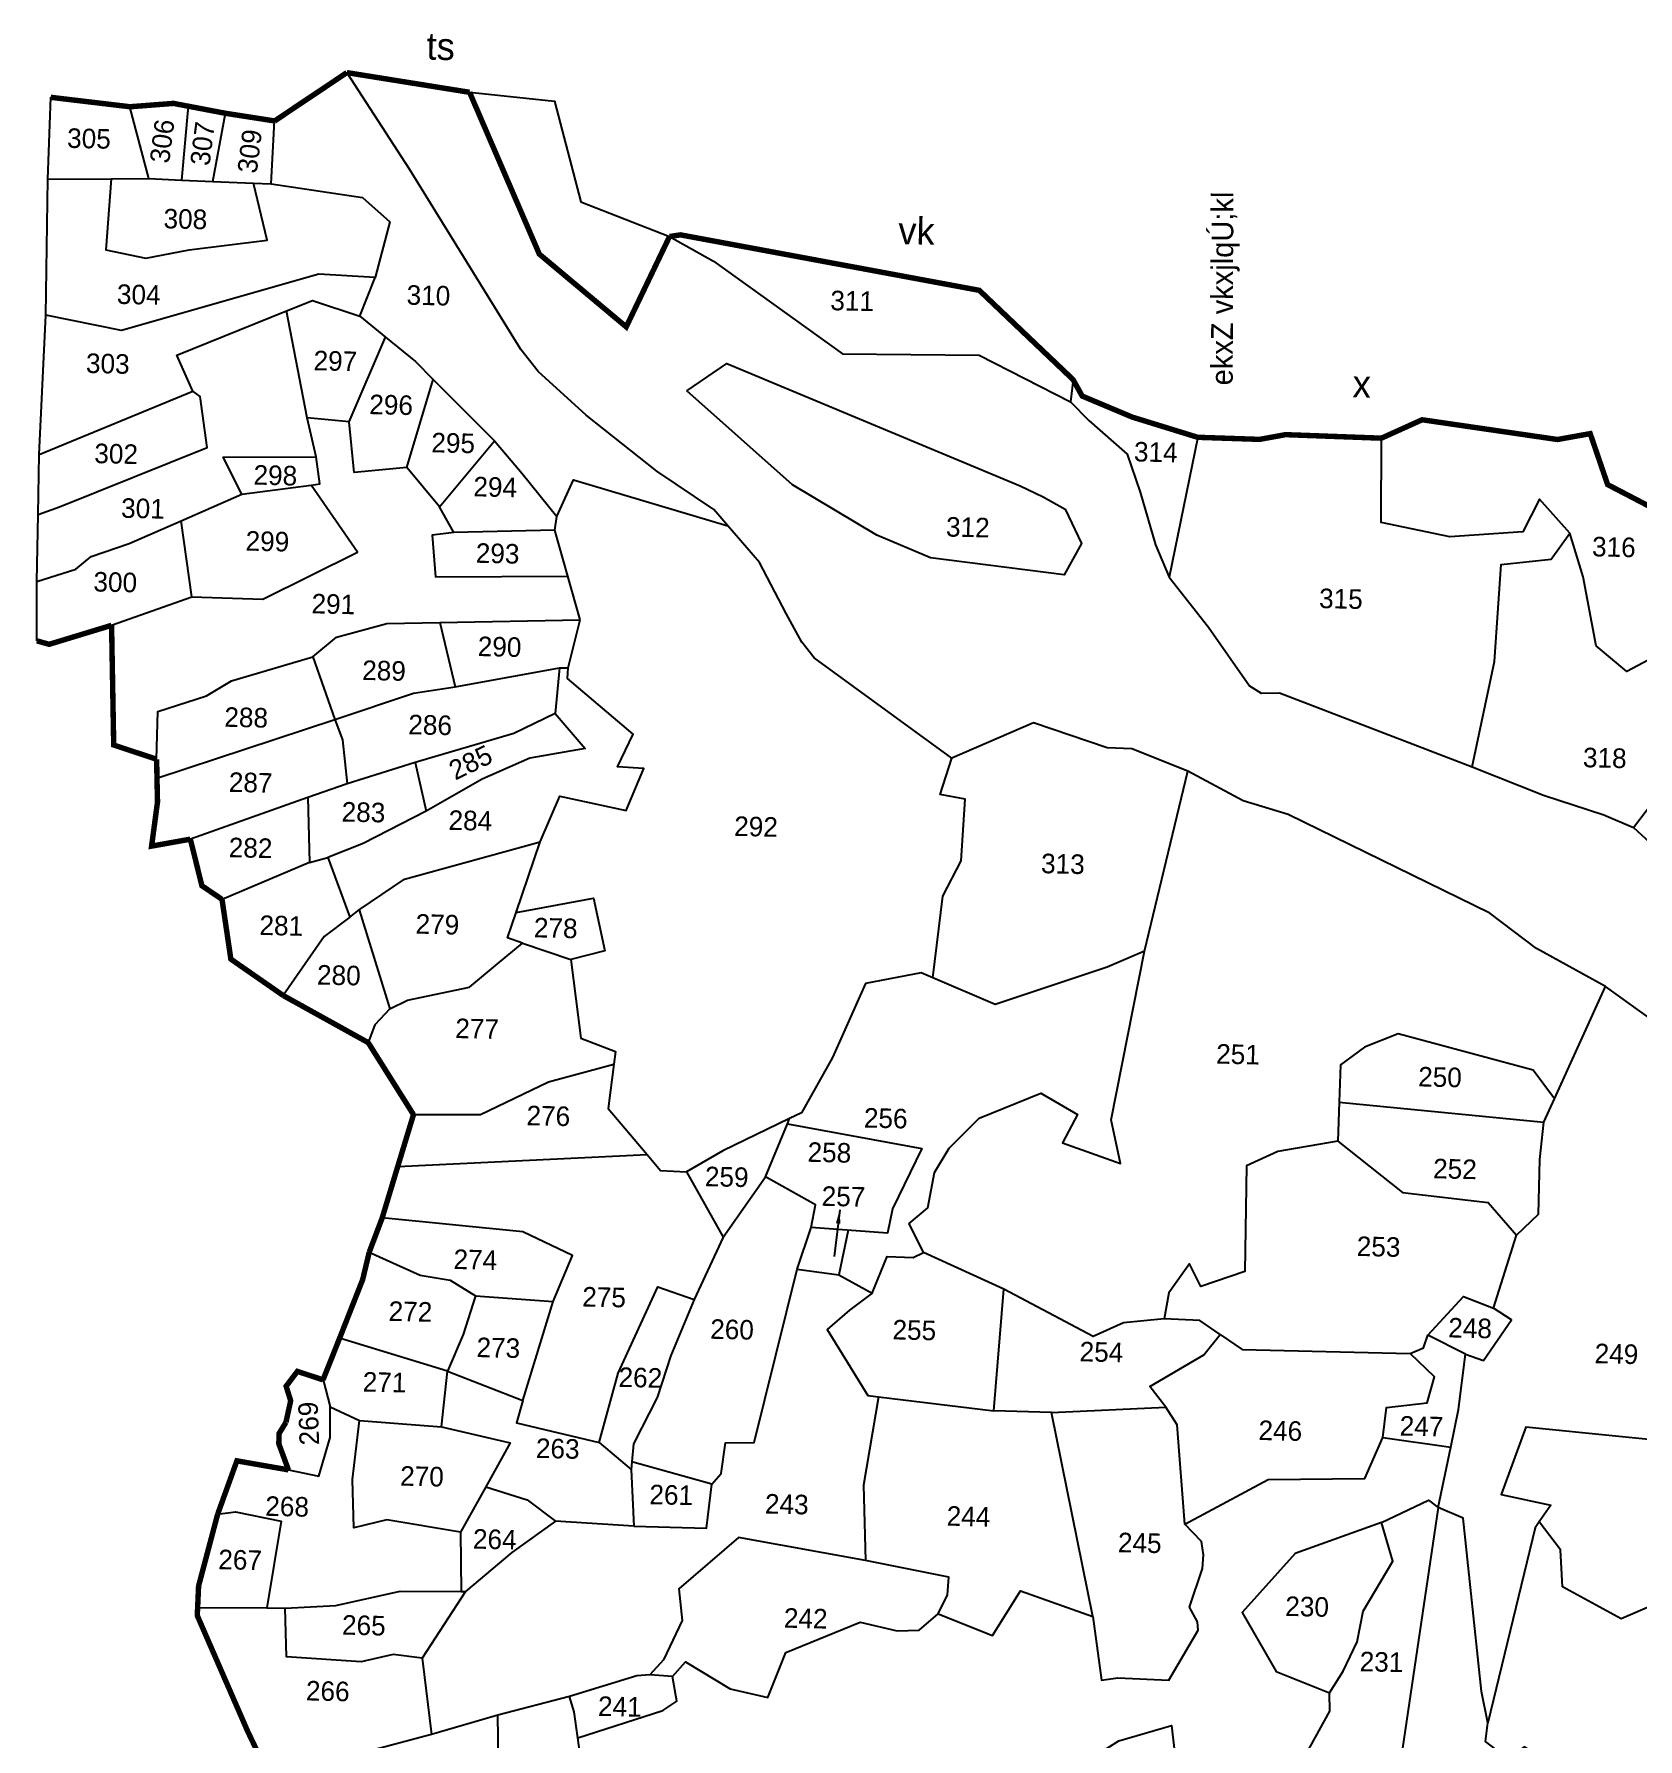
# Model space of a CAD drawing. Header units: feet. Extents: x 275707 to 617069, y 187394 to 2073741.
# Drawn here: x 275735 to 276339, y 2072525 to 2073168 of the extents above; entities that cross this region are included whole.
import ezdxf
from ezdxf.enums import TextEntityAlignment as Align

# ---------------------------------------------------------------- set-up
doc = ezdxf.new("R2010")
doc.units = ezdxf.units.FT
doc.header["$LTSCALE"] = 0.3
doc.header["$MEASUREMENT"] = 0
doc.linetypes.add('DASHDOT', pattern=[1, 0.5, -0.25, 0, -0.25])
for name, color, linetype in [('OFF', 1, 'Continuous'), ('POLY_PARCEL', 6, 'Continuous'), ('POLY_WATER', 4, 'Continuous'), ('SYM_ARROW', 1, 'Continuous'), ('TEXT_MAPOUT', 7, 'Continuous'), ('TEXT_PARCEL', 7, 'Continuous'), ('V_BOUND_LINE', 7, 'Continuous'), ('V_BOUND_STREAM_LINE', 7, 'DASHDOT')]:
    doc.layers.add(name, color=color, linetype=linetype)
doc.styles.get("Standard").update_dxf_attribs({"font": 'simplex.shx'})
doc.styles.add('TEXT_MAP', font='', dxfattribs={"height": 1.8})
doc.styles.get('TEXT_MAP').set_extended_font_data('Kruti Dev 050')
doc.dimstyles.get("Standard").update_dxf_attribs({"dimtxt": 0.18, "dimasz": 0.18, "dimexe": 0.18, "dimexo": 0.0625, "dimgap": 0.09, "dimtad": 0, "dimtih": 1, "dimtoh": 1, "dimdec": 4, "dimzin": 0, "dimdsep": 46, "dimtxsty": 'Standard', "dimcen": 0.09, "dimadec": 0, "dimazin": 0, "dimtfac": 1, "dimtdec": 4, "dimtofl": 0, "dimtmove": 0, "dimatfit": 3, "dimfxl": 0, "dimtolj": 1, "dimtzin": 0, "dimarcsym": 0})

# ---------------------------------------------------------------- blocks, each defined once
blk = doc.blocks.new('TEXTARROW')
blk.add_leader([(0.04, -0.01), (8.68, -0.01)], dimstyle='Standard', override={"dimtxt": 2.5, "dimasz": 2.5, "dimexe": 1.25, "dimexo": 0.625, "dimgap": 0.625, "dimtad": 1, "dimtih": 0, "dimtoh": 0, "dimzin": 8, "dimcen": 2.5, "dimtofl": 1})
blk = doc.blocks.new('m')
at = {"layer": 'OFF'}
for points in [[(276182.49, 2072955.45), (276182.57, 2072962.98)], [(276182.57, 2072942.93), (276182.49, 2072955.45)], [(276182.27, 2072930.1), (276182.57, 2072942.93)], [(276182.29, 2072924.58), (276182.27, 2072930.1)], [(276182.31, 2072918.39), (276182.29, 2072924.58)], [(276182.45, 2072912.94), (276182.31, 2072918.39)]]:
    blk.add_lwpolyline(points, dxfattribs=at)
at = {"layer": 'POLY_PARCEL'}
for points in [[(276191.76, 2072955.71), (276189.88, 2072962.28)], [(276194.82, 2072955.65), (276195.26, 2072962.45)], [(276197.65, 2072955.59), (276198.68, 2072961.88)], [(276203.03, 2072955.48), (276203.22, 2072961.28)], [(276182.49, 2072955.45), (276188.3, 2072955.61)], [(276188.3, 2072955.61), (276187.95, 2072949.07), (276191.65, 2072948.38), (276195.63, 2072949.25), (276202.79, 2072950.29), (276201.41, 2072955.51)], [(276188.3, 2072955.61), (276191.76, 2072955.71)], [(276191.76, 2072955.71), (276194.82, 2072955.65)], [(276194.82, 2072955.65), (276197.65, 2072955.59)], [(276197.65, 2072955.59), (276201.41, 2072955.51)], [(276201.41, 2072955.51), (276203.03, 2072955.48)], [(276203.03, 2072955.48), (276211.48, 2072954.42), (276214.02, 2072952.23), (276212.81, 2072947.09)], [(276212.81, 2072947.09), (276207.61, 2072947.27), (276189.57, 2072941.66), (276182.57, 2072942.93)], [(276211.46, 2072943.51), (276212.81, 2072947.09)], [(276204.7, 2072943.82), (276207.07, 2072944.84), (276211.46, 2072943.51)], [(276196.27, 2072936.24), (276194.71, 2072939.53), (276204.7, 2072943.82)], [(276206.83, 2072934.04), (276204.7, 2072943.82)], [(276211.46, 2072943.51), (276213.88, 2072941.63)], [(276210.72, 2072933.75), (276213.88, 2072941.63)], [(276213.88, 2072941.63), (276216.68, 2072939.46), (276218.36, 2072937.84)], [(276216.1, 2072929.69), (276218.36, 2072937.84)], [(276218.36, 2072937.84), (276224.13, 2072932.3)], [(276277.21, 2072939.18), (276277.04, 2072937.13)], [(276182.27, 2072930.1), (276196.27, 2072936.24)], [(276182.29, 2072924.58), (276184.25, 2072925.32), (276197.71, 2072931.09), (276196.96, 2072935.77), (276196.27, 2072936.24)], [(276210.72, 2072933.75), (276206.83, 2072934.04)], [(276207.76, 2072930.46), (276206.83, 2072934.04)], [(276216.1, 2072929.69), (276211.27, 2072929.11), (276210.72, 2072933.75)], [(276288.8, 2072934.13), (276286.46, 2072921.2)], [(276323.23, 2072926.11), (276320.37, 2072929.15), (276318.91, 2072926.11), (276312.2, 2072925.51), (276305.87, 2072926.67), (276305.7, 2072934.44)], [(276219.21, 2072926.14), (276224.13, 2072932.3)], [(276224.13, 2072932.3), (276226.73, 2072929.36), (276230.02, 2072925.49)], [(276201, 2072926.88), (276199.21, 2072930.23), (276207.76, 2072930.46)], [(276207.34, 2072927.85), (276208.16, 2072927.98), (276207.76, 2072930.46)], [(276219.21, 2072926.14), (276216.1, 2072929.69)], [(276230.02, 2072925.49), (276231.46, 2072928.9), (276245.76, 2072925)], [(276195.47, 2072924.3), (276201, 2072926.88)], [(276196.62, 2072917.32), (276203.14, 2072917.26), (276211.75, 2072921.77), (276207.34, 2072927.85)], [(276201, 2072926.88), (276207.34, 2072927.85)], [(276220.58, 2072923.8), (276219.21, 2072926.14)], [(276229.86, 2072924.23), (276230.02, 2072925.49)], [(276314.74, 2072904.4), (276316.57, 2072914.14), (276317, 2072923.07), (276321.56, 2072923.68), (276323.23, 2072926.11)], [(276331.68, 2072915.12), (276328.76, 2072913.48), (276325.9, 2072915.79), (276324.57, 2072922.1), (276323.23, 2072926.11)], [(276182.31, 2072918.39), (276185.87, 2072919.61), (276187.26, 2072920.82), (276190.72, 2072922.09), (276195.47, 2072924.3)], [(276196.62, 2072917.32), (276195.47, 2072924.3)], [(276220.58, 2072923.8), (276218.59, 2072923.49), (276218.97, 2072919.67), (276231.16, 2072920.02)], [(276229.86, 2072924.23), (276220.58, 2072923.8)], [(276231.16, 2072920.02), (276229.86, 2072924.23)], [(276232.38, 2072916.04), (276231.16, 2072920.02)], [(276189.29, 2072914.53), (276196.62, 2072917.32)], [(276219.48, 2072915.48), (276232.38, 2072916.04)], [(276231.37, 2072911.59), (276232.38, 2072916.04)], [(276207.88, 2072912.06), (276210.01, 2072913.91), (276214.6, 2072915.27), (276219.48, 2072915.48)], [(276219.48, 2072915.48), (276221.02, 2072909.6)], [(276329.73, 2072899.16), (276335.02, 2072906.45), (276334.8, 2072907.97), (276336.74, 2072914.34)], [(276193.72, 2072902.3), (276193.73, 2072906.69), (276198.18, 2072908.25), (276200.43, 2072909.69), (276207.88, 2072912.06)], [(276207.88, 2072912.06), (276210.02, 2072906.34)], [(276221.02, 2072909.6), (276230.59, 2072911.56), (276230.28, 2072907.36)], [(276229.18, 2072895.51), (276230.89, 2072899.77), (276237.02, 2072898.59), (276238.55, 2072902.47), (276236.14, 2072902.58), (276237.51, 2072905.63), (276231.34, 2072910.6), (276231.37, 2072911.59)], [(276230.59, 2072911.56), (276231.37, 2072911.59)], [(276210.02, 2072906.34), (276217.2, 2072908.92), (276221.02, 2072909.6)], [(276193.79, 2072900.56), (276210.02, 2072906.34)], [(276210.02, 2072906.34), (276210.77, 2072904.49), (276211.29, 2072900.45)], [(276230.28, 2072907.36), (276226.52, 2072905.42), (276217.5, 2072902.55)], [(276230.28, 2072907.36), (276233.12, 2072904.19), (276228.04, 2072903.19), (276223.72, 2072901.17), (276218.62, 2072898.11)], [(276265.58, 2072883.84), (276266.34, 2072891.36), (276267.94, 2072894.66), (276268.19, 2072900.34), (276265.86, 2072900.73), (276266.87, 2072904.1)], [(276285, 2072886.73), (276288.61, 2072903.39)], [(276217.5, 2072902.55), (276211.29, 2072900.45)], [(276217.5, 2072902.55), (276218.62, 2072898.11)], [(276211.29, 2072900.45), (276207.72, 2072899.1)], [(276207.72, 2072899.1), (276196.99, 2072895.02)], [(276207.72, 2072899.1), (276208, 2072893.12)], [(276218.62, 2072898.11), (276212.91, 2072895), (276209.68, 2072893.62)], [(276212.68, 2072888.88), (276216.78, 2072891.81), (276229.18, 2072895.51)], [(276227.13, 2072888.98), (276229.18, 2072895.51)], [(276208, 2072893.12), (276200.03, 2072889.55)], [(276208, 2072893.12), (276209.68, 2072893.62)], [(276209.68, 2072893.62), (276211.82, 2072888.19)], [(276227.13, 2072888.98), (276234.21, 2072890.44), (276235.36, 2072885.64), (276232.23, 2072884.76)], [(276211.82, 2072888.19), (276209.51, 2072886.34), (276205.87, 2072880.83)], [(276211.82, 2072888.19), (276212.68, 2072888.88)], [(276212.68, 2072888.88), (276215.69, 2072879.82)], [(276227.77, 2072886.15), (276226.38, 2072886.62), (276227.13, 2072888.98)], [(276215.69, 2072879.82), (276217.32, 2072880.67), (276222.98, 2072882), (276225.52, 2072884.19), (276227.77, 2072886.15)], [(276227.77, 2072886.15), (276232.23, 2072884.76)], [(276265.32, 2072858.56), (276263.92, 2072861.18), (276265.62, 2072862.68), (276266.15, 2072865.93), (276267.46, 2072868.21), (276270.14, 2072871.03), (276275.77, 2072873.45), (276279.17, 2072871.56), (276277.86, 2072868.94), (276283.24, 2072867.15), (276282.28, 2072871.15), (276285, 2072886.73)], [(276285, 2072886.73), (276281.61, 2072885.2), (276271.36, 2072881.51), (276265.58, 2072883.84)], [(276232.23, 2072884.76), (276233.32, 2072877.55), (276236.55, 2072876.4), (276236.43, 2072875.23)], [(276323.04, 2072874.03), (276327.48, 2072884.47)], [(276265.58, 2072883.84), (276264.49, 2072884.26), (276259.39, 2072883.18), (276256.52, 2072876.29), (276253.8, 2072871.15), (276252.69, 2072870.58)], [(276215.69, 2072879.82), (276214.36, 2072878.32), (276213.78, 2072876.68)], [(276323.04, 2072874.03), (276321, 2072876.61), (276308.51, 2072879.68), (276305.45, 2072878.36), (276303.26, 2072876.69), (276303.22, 2072873.25)], [(276218.1, 2072870.15), (276224.27, 2072870.3), (276230.44, 2072873.44), (276236.43, 2072875.23)], [(276236.43, 2072875.23), (276235.99, 2072871.13), (276239.68, 2072866.97)], [(276322.09, 2072871.84), (276323.04, 2072874.03)], [(276303.22, 2072873.25), (276303.18, 2072869.68)], [(276303.22, 2072873.25), (276322.09, 2072871.84)], [(276319.83, 2072861.41), (276321.8, 2072863.38), (276321.8, 2072868.41), (276322.09, 2072871.84)], [(276252.69, 2072870.58), (276246.62, 2072867.46), (276243.32, 2072865.47)], [(276252.51, 2072870.09), (276252.69, 2072870.58)], [(276250.6, 2072865.16), (276252.51, 2072870.09)], [(276252.51, 2072870.09), (276264.92, 2072868.12), (276262.35, 2072862.49), (276261.96, 2072860.26), (276254.92, 2072860.6)], [(276303.18, 2072869.68), (276297.68, 2072868.58), (276294.83, 2072867.19), (276294.9, 2072857.48), (276290.89, 2072856.02), (276289.79, 2072858.07), (276287.97, 2072855.37), (276287.6, 2072852.96)], [(276303.18, 2072869.68), (276309.24, 2072865.08), (276317.13, 2072864.35), (276319.83, 2072861.41)], [(276216.76, 2072865.34), (276239.68, 2072866.97)], [(276239.68, 2072866.97), (276240.95, 2072865.53), (276243.32, 2072865.47)], [(276243.32, 2072865.47), (276246.84, 2072859.53)], [(276246.84, 2072859.53), (276250.6, 2072865.16)], [(276254.92, 2072860.6), (276255.26, 2072862.69), (276250.6, 2072865.16)], [(276317.85, 2072854.62), (276319.83, 2072861.41)], [(276231.35, 2072853.26), (276233.03, 2072857.53), (276228.41, 2072859.61), (276215.44, 2072860.58)], [(276246.84, 2072859.53), (276244.31, 2072853.73)], [(276253.72, 2072856.76), (276254.92, 2072860.6)], [(276258.34, 2072860.43), (276257.57, 2072856.31)], [(276260.67, 2072854.71), (276261.96, 2072858.11), (276264.36, 2072858.06), (276265.32, 2072858.56)], [(276272.76, 2072855.35), (276265.32, 2072858.56)], [(276214.32, 2072857.4), (276219.05, 2072855.4), (276221.83, 2072854.99), (276224.19, 2072853.61)], [(276246.32, 2072836.78), (276247.15, 2072837.79), (276247.49, 2072840.61), (276250.12, 2072840.71), (276253.72, 2072856.76)], [(276253.72, 2072856.76), (276257.57, 2072856.31), (276260.67, 2072854.71)], [(276235.86, 2072840.39), (276237.48, 2072846.8), (276240.94, 2072854.82), (276244.31, 2072853.73)], [(276260.67, 2072854.71), (276258.61, 2072853.08), (276256.6, 2072851.27), (276260.48, 2072845.27), (276261.46, 2072845.17)], [(276272.12, 2072844.12), (276272.76, 2072855.35)], [(276287.6, 2072852.96), (276283.86, 2072852.5), (276281.09, 2072851.19), (276272.76, 2072855.35)], [(276311.87, 2072852.01), (276315.08, 2072855.65), (276317.85, 2072854.62)], [(276315.37, 2072850.34), (276317.05, 2072849.8), (276319.53, 2072853.6), (276317.85, 2072854.62)], [(276224.19, 2072853.61), (276223.15, 2072850.03), (276221.76, 2072846.61)], [(276224.19, 2072853.61), (276231.35, 2072853.26)], [(276228.76, 2072844.08), (276231.35, 2072853.26)], [(276244.31, 2072853.73), (276242.29, 2072848.52), (276241.13, 2072844.65), (276239.05, 2072840.32), (276238.93, 2072838.66)], [(276287.94, 2072844.83), (276286.41, 2072846.7), (276291.3, 2072849.71), (276292.78, 2072851.63)], [(276292.78, 2072851.63), (276290.86, 2072852.87), (276287.6, 2072852.96)], [(276292.78, 2072851.63), (276294.82, 2072850.29), (276310.29, 2072850.29)], [(276310.29, 2072850.29), (276311.49, 2072850.82), (276311.87, 2072852.01)], [(276315.37, 2072850.34), (276311.87, 2072852.01)], [(276307.94, 2072842.49), (276308.23, 2072845.26), (276311.97, 2072845.79), (276312.59, 2072848.18), (276310.29, 2072850.29)], [(276314.22, 2072841.75), (276314.86, 2072845.23), (276315.37, 2072850.34)], [(276221.76, 2072846.61), (276211.78, 2072849.43)], [(276210.34, 2072845.56), (276211.07, 2072843.09)], [(276221.35, 2072841.47), (276221.76, 2072846.61)], [(276221.76, 2072846.61), (276228.76, 2072844.08)], [(276261.46, 2072845.17), (276260.28, 2072837.01), (276260.62, 2072830.07)], [(276261.46, 2072845.17), (276272.12, 2072844.12)], [(276228.76, 2072844.08), (276228.24, 2072842.01), (276235.86, 2072840.39)], [(276277.41, 2072844.11), (276272.12, 2072844.12)], [(276277.41, 2072844.11), (276287.94, 2072844.83)], [(276281.65, 2072825.42), (276277.41, 2072844.11)], [(276289.92, 2072834.09), (276289.01, 2072843.23), (276287.94, 2072844.83)], [(276344.83, 2072842.93), (276338.24, 2072842.43), (276321.08, 2072843.74), (276318.95, 2072837.5), (276323.55, 2072836.62), (276322.52, 2072835.06)], [(276211.1, 2072841.58), (276211.07, 2072843.09)], [(276211.07, 2072843.09), (276213.79, 2072841.88)], [(276289.92, 2072834.09), (276297.49, 2072838.4), (276306.39, 2072838.68), (276307.94, 2072842.49)], [(276307.94, 2072842.49), (276314.22, 2072841.75)], [(276207.35, 2072837.2), (276210.15, 2072836.68), (276211.13, 2072840.26), (276211.1, 2072841.58)], [(276223.32, 2072831.83), (276216.5, 2072832.82), (276213.5, 2072832.01), (276213.27, 2072836.45), (276213.79, 2072841.88)], [(276213.79, 2072841.88), (276221.35, 2072841.47)], [(276221.35, 2072841.47), (276227.7, 2072840.15), (276225.55, 2072836.07)], [(276313.18, 2072836.19), (276314.22, 2072841.75)], [(276235.86, 2072840.39), (276238.88, 2072837.95)], [(276238.93, 2072838.66), (276238.88, 2072837.95)], [(276238.88, 2072837.95), (276239.23, 2072832.76)], [(276246.32, 2072836.78), (276238.93, 2072838.66)], [(276225.55, 2072836.07), (276223.32, 2072831.83)], [(276225.55, 2072836.07), (276229.38, 2072834.95), (276232.01, 2072833.05)], [(276239.23, 2072832.76), (276245.94, 2072832.73), (276246.32, 2072836.78)], [(276308.01, 2072834.68), (276312.28, 2072836.82), (276313.18, 2072836.19)], [(276313.18, 2072836.19), (276309.51, 2072806.69)], [(276318.22, 2072816.48), (276317.57, 2072819.33), (276315.52, 2072835.24), (276313.18, 2072836.19)], [(276308.01, 2072834.68), (276300.12, 2072831.64), (276295.38, 2072826.1), (276298.64, 2072820.73), (276303.58, 2072818.88)], [(276303.58, 2072818.88), (276304.8, 2072820.91), (276306.03, 2072823.63), (276306.52, 2072826.48), (276309.15, 2072831.14), (276308.01, 2072834.68)], [(276322.52, 2072835.06), (276322.16, 2072834.51), (276318.22, 2072816.48)], [(276344.26, 2072832.38), (276339.79, 2072830.68), (276330.25, 2072826.31), (276324.81, 2072829.13), (276324.54, 2072832.54), (276322.52, 2072835.06)], [(276200.93, 2072832.96), (276202.58, 2072833.22), (276206.8, 2072832.47), (276205.65, 2072824.46)], [(276232.01, 2072833.05), (276228.07, 2072830.08), (276223.91, 2072826.39)], [(276239.23, 2072832.76), (276232.01, 2072833.05)], [(276281.65, 2072825.42), (276282.59, 2072819.58), (276284.08, 2072819.82), (276288.77, 2072819.73), (276291.36, 2072824.37), (276291.31, 2072825.14), (276290.54, 2072826.48), (276291.64, 2072830.07), (276291.69, 2072831.31), (276291.5, 2072832.56), (276289.92, 2072834.09)], [(276223.32, 2072831.83), (276223.49, 2072826.38)], [(276260.62, 2072830.07), (276248.89, 2072831.94), (276243.51, 2072827.09), (276243.89, 2072824.17), (276242.26, 2072820.53), (276241.02, 2072819.1)], [(276267.43, 2072825.32), (276268.24, 2072827.09), (276268.34, 2072828.72), (276260.62, 2072830.07)], [(276207.33, 2072824.48), (276212.01, 2072824.83), (276217.9, 2072826.27), (276223.49, 2072826.38)], [(276223.91, 2072826.39), (276220.04, 2072820.15)], [(276223.49, 2072826.38), (276223.91, 2072826.39)], [(276267.43, 2072825.32), (276272.46, 2072823.45), (276274.95, 2072827.62), (276281.65, 2072825.42)], [(276243.13, 2072819), (276244.27, 2072820.39), (276248.44, 2072818), (276251.94, 2072817.28), (276253.49, 2072821.44), (276260.25, 2072824.41), (276263.69, 2072823.69), (276265.71, 2072823.79), (276267.43, 2072825.32)], [(276199.29, 2072824.36), (276205.65, 2072824.46)], [(276205.65, 2072824.46), (276207.33, 2072824.48)], [(276220.04, 2072820.15), (276217.38, 2072820.44), (276214.44, 2072819.69), (276207.56, 2072819.98), (276207.33, 2072824.48)], [(276220.04, 2072820.15), (276221.08, 2072813.17)], [(276241.02, 2072819.1), (276239.82, 2072819), (276233.69, 2072816.94)], [(276234.54, 2072813.15), (276242.31, 2072815.84), (276243.56, 2072816.75), (276243.13, 2072819)], [(276243.13, 2072819), (276241.02, 2072819.1)], [(276297.34, 2072809.45), (276301.93, 2072813.89), (276303.67, 2072817.2), (276303.58, 2072818.88)], [(276233.69, 2072816.94), (276227.14, 2072815.07)], [(276234.54, 2072813.15), (276234.15, 2072815.54), (276233.69, 2072816.94)], [(276268.03, 2072802.27), (276268.62, 2072804.07), (276275.57, 2072810.6), (276279.32, 2072811.66), (276282.2, 2072812.62), (276284.31, 2072814.03), (276289.11, 2072815.54), (276290.27, 2072807.41)], [(276320.97, 2072794.98), (276320, 2072796.6), (276323.64, 2072806.43), (276324.07, 2072812.84), (276321.6, 2072814.35), (276320.16, 2072813.2), (276318.05, 2072814.75), (276318.22, 2072816.48)], [(276227.14, 2072815.07), (276221.08, 2072813.17)], [(276222.53, 2072794.26), (276226.38, 2072796.04), (276227.6, 2072802.46), (276227.14, 2072815.07)], [(276221.08, 2072813.17), (276212.13, 2072810.57), (276206.22, 2072809.29)], [(276237, 2072781.44), (276237.02, 2072783.81), (276236.38, 2072785.16), (276233.4, 2072788.48), (276234.45, 2072789.53), (276232.46, 2072790), (276233.4, 2072800.1), (276233.28, 2072805.62), (276235.61, 2072806.44), (276234.54, 2072813.15)]]:
    blk.add_lwpolyline(points, dxfattribs=at)
at = {"layer": 'POLY_WATER'}
for points in [[(276245.76, 2072925), (276244.45, 2072926.45), (276239.11, 2072929.87), (276232.5, 2072934.86), (276227.98, 2072938.8), (276226.35, 2072940.77), (276215.72, 2072957.14), (276209.76, 2072965.88)], [(276221.09, 2072964.33), (276228.92, 2072963.69), (276231.56, 2072954.5), (276239.79, 2072951.48)], [(276239.79, 2072951.48), (276243.88, 2072949.3), (276255.96, 2072941.06), (276268.52, 2072941.22), (276277.04, 2072937.13), (276278.76, 2072935.44), (276282.36, 2072932.43), (276283.64, 2072928.95), (276285.14, 2072924.14), (276286.46, 2072921.2)], [(276241.72, 2072937.31), (276245.33, 2072939.93), (276272.57, 2072929.3), (276274.7, 2072928.31), (276276.76, 2072927.24), (276278.35, 2072924.12), (276276.82, 2072921.2), (276264.47, 2072922.46), (276259.48, 2072924.46), (276251.64, 2072928.9), (276241.72, 2072937.31)], [(276266.87, 2072904.1), (276253.98, 2072913.04), (276252.82, 2072914.43), (276251.31, 2072917.04), (276248.76, 2072921.68), (276245.76, 2072925)], [(276286.46, 2072921.2), (276290.2, 2072916.69), (276294.09, 2072911.36), (276295.19, 2072910.72), (276296.87, 2072910.78), (276314.74, 2072904.4)], [(276288.61, 2072903.39), (276283.4, 2072905.32), (276281.14, 2072905.37), (276274.3, 2072907.52), (276266.87, 2072904.1)], [(276327.48, 2072884.47), (276321.04, 2072887.83), (276316.69, 2072890.96), (276297.93, 2072899.62), (276293.75, 2072900.78), (276288.61, 2072903.39)], [(276314.74, 2072904.4), (276321.38, 2072901.94), (276326.95, 2072900.26), (276329.73, 2072899.16)], [(276329.73, 2072899.16), (276332.34, 2072896.84), (276343.79, 2072886.56), (276358.23, 2072874.73), (276364.87, 2072869.61), (276366.14, 2072869.08), (276367.65, 2072867.4), (276372.47, 2072863.63), (276377.46, 2072861.37), (276390.82, 2072856.09), (276393.14, 2072854.87)], [(276344.98, 2072872.49), (276327.48, 2072884.47)]]:
    blk.add_lwpolyline(points, dxfattribs=at)
at = {"layer": 'V_BOUND_LINE', "const_width": 0.5}
for points in [[(276203.22, 2072961.28), (276209.76, 2072965.88)], [(276182.57, 2072962.98), (276189.88, 2072962.28)], [(276189.88, 2072962.28), (276193.88, 2072962.68), (276195.26, 2072962.45)], [(276195.26, 2072962.45), (276198.68, 2072961.88)], [(276198.68, 2072961.88), (276203.22, 2072961.28)], [(276239.79, 2072951.48), (276240.79, 2072951.66), (276268.4, 2072947.19), (276277.21, 2072939.18), (276278.09, 2072937.68), (276282.74, 2072935.85), (276288.8, 2072934.13)], [(276305.7, 2072934.44), (276309.41, 2072936.22), (276321.9, 2072934.69), (276324.9, 2072935.3), (276326.61, 2072930.65), (276330.73, 2072928.62)], [(276288.8, 2072934.13), (276294.5, 2072934.07), (276296.88, 2072934.56), (276305.7, 2072934.44)], [(276189.29, 2072914.53), (276183.59, 2072912.65), (276182.45, 2072912.94)], [(276193.72, 2072902.3), (276189.74, 2072903.52), (276189.29, 2072914.53)], [(276193.79, 2072900.56), (276193.72, 2072902.3)], [(276196.99, 2072895.02), (276193.44, 2072894.3), (276193.89, 2072898.38), (276193.79, 2072900.56)], [(276200.03, 2072889.55), (276198.15, 2072890.76), (276196.99, 2072895.02)], [(276205.87, 2072880.83), (276200.97, 2072884.07), (276200.03, 2072889.55)], [(276213.78, 2072876.68), (276205.87, 2072880.83)], [(276218.1, 2072870.15), (276213.78, 2072876.68)], [(276216.76, 2072865.34), (276218.1, 2072870.15)], [(276215.44, 2072860.58), (276216.76, 2072865.34)], [(276214.32, 2072857.4), (276215.44, 2072860.58)], [(276211.78, 2072849.43), (276213.77, 2072854.85), (276214.32, 2072857.4)], [(276210.34, 2072845.56), (276211.78, 2072849.43)], [(276207.02, 2072841.57), (276207.41, 2072843.57), (276206.96, 2072844.89), (276207.96, 2072846.28), (276210.34, 2072845.56)], [(276207.35, 2072837.2), (276206.41, 2072839.58), (276206.41, 2072840.52), (276207.02, 2072841.57)], [(276200.93, 2072832.96), (276202.59, 2072837.92), (276207.35, 2072837.2)], [(276199.29, 2072824.36), (276199.33, 2072826.32), (276200.93, 2072832.96)], [(276206.22, 2072809.29), (276205.92, 2072809.58), (276204.14, 2072813.09), (276199.27, 2072823.61), (276199.29, 2072824.36)]]:
    blk.add_lwpolyline(points, dxfattribs=at)
at = {"layer": 'V_BOUND_STREAM_LINE', "ltscale": 10, "const_width": 0.5, "flags": 128}
for points in [[(276209.76, 2072965.88), (276221.09, 2072964.33)], [(276221.09, 2072964.33), (276227.85, 2072949.59), (276236, 2072943.08), (276239.79, 2072951.48)]]:
    blk.add_lwpolyline(points, dxfattribs=at)
at = {"layer": 'SYM_ARROW', "xscale": 0.4999999999999999, "yscale": 0.4999999999999999, "zscale": 0.4999999999999999, "rotation": 264.5565427934606}
blk.add_blockref('TEXTARROW', (276257.52, 2072862.3), dxfattribs=at)
at = {"layer": 'TEXT_MAPOUT', "style": 'TEXT_MAP'}
for s, p in [('ts', (276217.04, 2072967.25)), ('vk', (276260.83, 2072951.28)), ('x', (276302.95, 2072938.14))]:
    blk.add_text(s, height=2.5, dxfattribs=at).set_placement(p)
blk.add_text('ekxZ vkxjlqÚ;kl', height=2, rotation=91.102, dxfattribs=at).set_placement((276291.91, 2072938.98))
at = {"layer": 'TEXT_PARCEL', "style": 'TEXT_MAP'}
for s, p in [('305', (276186.18, 2072959.27)), ('308', (276195.22, 2072952.07)), ('304', (276191.09, 2072945.02)), ('310', (276217.74, 2072945.56)), ('311', (276256.73, 2072945.95)), ('303', (276188.39, 2072938.6)), ('297', (276209.32, 2072939.33)), ('296', (276214.54, 2072935.41)), ('314', (276284.98, 2072932.68)), ('295', (276220.33, 2072932.03)), ('302', (276189.35, 2072930.32)), ('298', (276204.04, 2072928.68)), ('294', (276224.29, 2072928.07)), ('301', (276191.93, 2072925.35)), ('312', (276267.85, 2072925.37)), ('316', (276327.32, 2072924.92)), ('299', (276203.45, 2072922.59)), ('293', (276224.65, 2072921.96)), ('315', (276302.32, 2072919.58)), ('300', (276189.54, 2072918.51)), ('291', (276209.65, 2072916.96)), ('290', (276225.03, 2072913.38)), ('289', (276214.45, 2072910.94)), ('288', (276201.87, 2072906.34)), ('286', (276218.81, 2072906.04)), ('318', (276326.93, 2072905.5)), ('287', (276202.42, 2072900.36)), ('283', (276212.86, 2072897.87)), ('284', (276222.71, 2072897.33)), ('292', (276249, 2072897.38)), ('313', (276277.31, 2072894.6)), ('282', (276202.55, 2072894.35)), ('281', (276205.54, 2072887.26)), ('279', (276219.9, 2072887.71)), ('278', (276230.79, 2072887.62)), ('280', (276210.94, 2072882.82)), ('277', (276223.77, 2072878.2)), ('251', (276293.82, 2072877.45)), ('250', (276312.45, 2072875.78)), ('276', (276230.51, 2072870.32)), ('256', (276261.55, 2072870.82)), ('258', (276256.44, 2072867.55)), ('252', (276314.02, 2072867.36)), ('259', (276247.05, 2072865.09)), ('257', (276257.83, 2072863.53)), ('253', (276307.16, 2072860.05)), ('274', (276224.1, 2072856.95)), ('275', (276236.02, 2072853.76)), ('248', (276315.75, 2072852.75)), ('272', (276218.24, 2072852.04)), ('260', (276247.86, 2072851.06)), ('255', (276264.63, 2072851.39)), ('249', (276329.27, 2072850.69)), ('254', (276281.89, 2072849.77)), ('273', (276226.4, 2072848.88)), ('262', (276239.53, 2072846.44)), ('271', (276216.01, 2072845.48)), ('246', (276298.51, 2072842.91)), ('247', (276311.49, 2072843.63)), ('263', (276232.08, 2072839.73)), ('270', (276219.65, 2072836.89)), ('261', (276242.62, 2072835.71)), ('243', (276253.27, 2072835.1)), ('268', (276207.31, 2072833.83)), ('244', (276270.01, 2072834.38)), ('245', (276285.82, 2072832.29)), ('264', (276226.48, 2072831.25)), ('267', (276203.1, 2072828.82)), ('230', (276301.35, 2072826.78)), ('242', (276255.25, 2072824.65)), ('265', (276214.62, 2072823.06)), ('231', (276308.31, 2072821.85)), ('266', (276211.44, 2072816.93)), ('241', (276238.34, 2072816.14))]:
    blk.add_text(s, height=1.8, dxfattribs=at).set_placement(p, align=Align.MIDDLE)
for s, rotation, p in [('306', 84.0904, (276192.91, 2072959.18)), ('307', 84.0904, (276196.63, 2072959.04)), ('309', 84.0904, (276200.99, 2072958.44)), ('285', 27.0174, (276222.6, 2072902.68)), ('269', 93.4703, (276209.11, 2072841.51))]:
    blk.add_text(s, height=1.8, rotation=rotation, dxfattribs=at).set_placement(p, align=Align.MIDDLE)

msp = doc.modelspace()

# ---------------------------------------------------------------- block references
at = {"xscale": 4.093711947045576, "yscale": 4.093711947045576, "zscale": 4.093711947045576, "rotation": 358.6797227263676}
msp.add_blockref('m', (-1050100.62, -6384666.05), dxfattribs=at)

doc.saveas('drawing.dxf')
